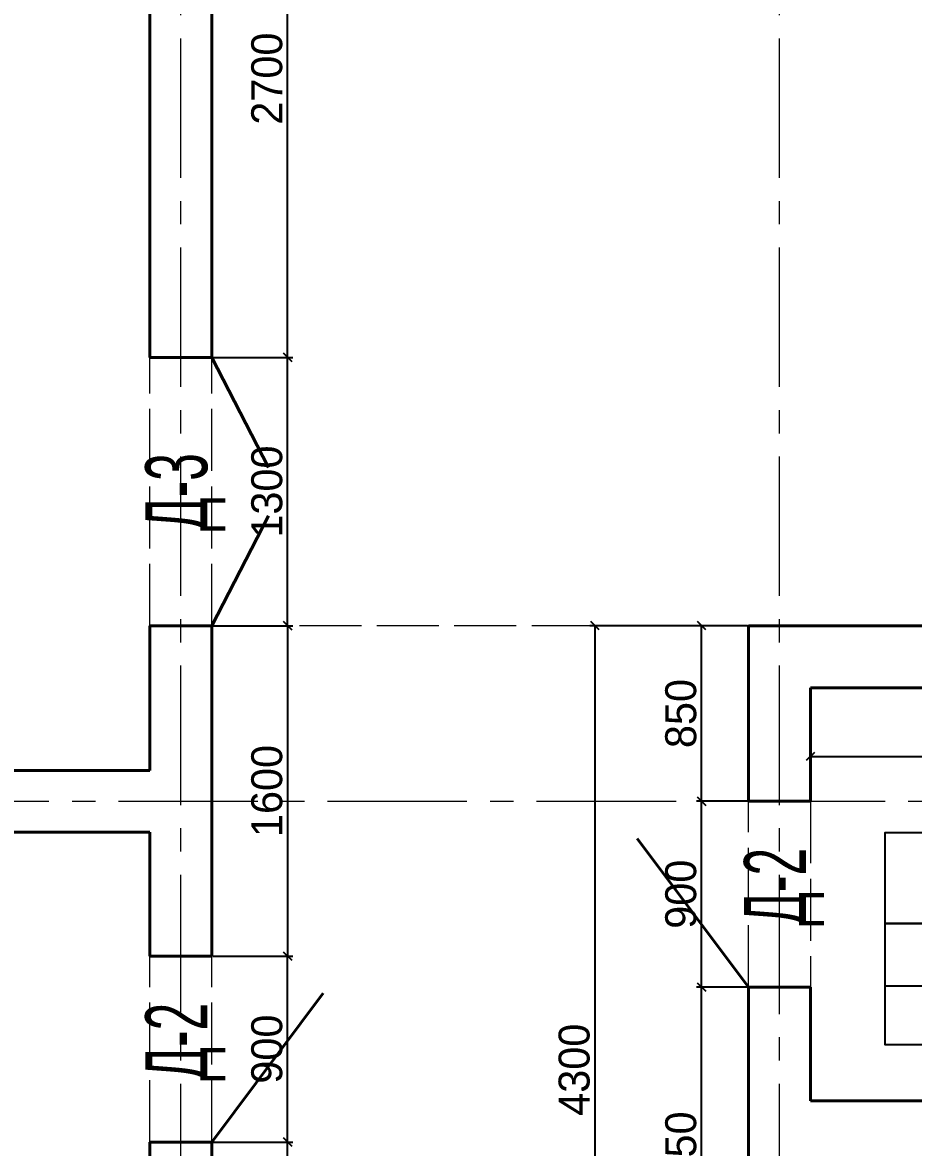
# Model space of a CAD drawing. Header units: millimetres. Extents: x -34189 to 187811, y -74450 to -44144.
# Drawn here: x 130687 to 135002, y -57353 to -51905 of the extents above; entities that cross this region are included whole.
import ezdxf
from ezdxf.enums import TextEntityAlignment as Align

# ---------------------------------------------------------------- set-up
doc = ezdxf.new("R2010")
doc.units = ezdxf.units.MM
doc.linetypes.add('ACAD_ISO02W100', pattern=[15, 12, -3])
doc.linetypes.add('CENTER2', pattern=[1.125, 0.75, -0.125, 0.125, -0.125])
doc.layers.add('ahsap', color=222, linetype='Continuous', lineweight=13)
doc.layers.add('Pencere No', color=7, linetype='Continuous', lineweight=13)
doc.layers.add('AKS', color=252, linetype='CENTER2')
doc.layers.add('room_no', color=7, linetype='Continuous')
doc.styles.add('1', font='ARIALN.TTF', dxfattribs={"width": 0.7})
doc.styles.add('CYRILLIC', font='cyriltlc.shx')
doc.styles.add('ROMANS', font='romans', dxfattribs={"width": 0.75})
doc.styles.add('YAZI', font='romans.shx')
doc.dimstyles.new('ISO-25', dxfattribs={"dimtxt": 100, "dimasz": 2.5, "dimexe": 1.25, "dimexo": 0.625, "dimtad": 1, "dimdec": 0, "dimtxsty": 'Standard', "dimcen": 2.5, "dimadec": 0, "dimazin": 0, "dimtfac": 1, "dimtdec": 0, "dimtmove": 0, "dimatfit": 3, "dimfxl": 0, "dimarcsym": 0})

# ---------------------------------------------------------------- blocks, each defined once
blk = doc.blocks.new('_Oblique')
at = {"color": 0, "linetype": 'ByBlock', "lineweight": -2}
blk.add_line((-0.5, -0.5), (0.5, 0.5), dxfattribs=at)
blk = doc.blocks.new('*D226')
at = {"layer": 'ahsap', "color": 0, "lineweight": -2}
for p, q in [((134198.2, -54826.9), (133434.4, -54826.9)), ((133459.4, -54826.9), (133459.4, -59126.9)), ((134198.2, -59126.9), (133434.4, -59126.9))]:
    blk.add_line(p, q, dxfattribs=at)
at = {"layer": 'DEFPOINTS', "color": 0}
for p in [(134203.2, -54826.9), (133459.4, -59126.9), (134203.2, -59126.9)]:
    blk.add_point(p, dxfattribs=at)
at = {"layer": 'ahsap', "color": 0, "lineweight": -2, "xscale": 40, "yscale": 40, "zscale": 40}
for p, rotation in [((133459.4, -54826.9), 90), ((133459.4, -59126.9), 270)]:
    blk.add_blockref('_Oblique', p, dxfattribs=dict(at, rotation=rotation))
at = {"layer": 'ahsap', "color": 0, "insert": (133359.4, -56976.9), "char_height": 150, "attachment_point": 5, "rotation": 90}
blk.add_mtext('4300', dxfattribs=at)
blk = doc.blocks.new('roomno')
for p, q in [((1100.8, 344.4), (0, 344.4)), ((0, 344.4), (1100.8, 344.4)), ((1100.8, 165.9), (0, 165.9)), ((510.8, 0), (510.8, 165.9))]:
    blk.add_line(p, q)
blk.add_lwpolyline([(1100.8, 0), (1100.8, 602.5), (0, 602.5), (0, 0)], close=True)
at = {"style": 'CYRILLIC'}
for p in [(536.3, 498.9), (536.3, 373.6)]:
    blk.add_attdef('KOMNATA', text='', height=79.8, dxfattribs=at).set_placement(p, align=Align.CENTER)
at = {"style": 'ROMANS'}
for tag, width, p in [('LOBBY', 0.7, (533.4, 200.2)), ('001', 0.6, (233.3, 24.6))]:
    blk.add_attdef(tag, text='', height=107.8, dxfattribs=dict(at, width=width)).set_placement(p, align=Align.CENTER)
at = {"style": 'ROMANS', "width": 0.7}
blk.add_attdef('M', text='', height=107.8, dxfattribs=at).set_placement((1037.5, 24.8), align=Align.RIGHT)
blk.add_attdef('2', (1045.5, 78.9), '', height=53.9, dxfattribs=at)
blk = doc.blocks.new('*D295')
at = {"layer": 'ahsap', "color": 0, "lineweight": -2}
for p, q in [((134503.2, -55131.9), (134503.2, -55485)), ((134503.2, -55460), (138503.2, -55460)), ((138503.2, -55746.9), (138503.2, -55435))]:
    blk.add_line(p, q, dxfattribs=at)
at = {"layer": 'DEFPOINTS', "color": 0}
for p in [(134503.2, -55126.9), (138503.2, -55460), (138503.2, -55751.9)]:
    blk.add_point(p, dxfattribs=at)
at = {"layer": 'ahsap', "color": 0, "lineweight": -2, "xscale": 40, "yscale": 40, "zscale": 40, "rotation": 180}
blk.add_blockref('_Oblique', (134503.2, -55460), dxfattribs=at)
at = {"layer": 'ahsap', "color": 0, "lineweight": -2, "xscale": 40, "yscale": 40, "zscale": 40}
blk.add_blockref('_Oblique', (138503.2, -55460), dxfattribs=at)
at = {"layer": 'ahsap', "color": 0, "insert": (136503.2, -55360), "char_height": 150, "attachment_point": 5}
blk.add_mtext('4000', dxfattribs=at)
blk = doc.blocks.new('*D296')
at = {"layer": 'ahsap', "color": 0, "lineweight": -2}
for p, q in [((134198.2, -56576.9), (133950.9, -56576.9)), ((133975.9, -58226.9), (133975.9, -56576.9)), ((134198.2, -58226.9), (133950.9, -58226.9))]:
    blk.add_line(p, q, dxfattribs=at)
at = {"layer": 'DEFPOINTS', "color": 0}
for p in [(133975.9, -56576.9), (134203.2, -56576.9), (134203.2, -58226.9)]:
    blk.add_point(p, dxfattribs=at)
at = {"layer": 'ahsap', "color": 0, "lineweight": -2, "xscale": 40, "yscale": 40, "zscale": 40}
for p, rotation in [((133975.9, -56576.9), 90), ((133975.9, -58226.9), 270)]:
    blk.add_blockref('_Oblique', p, dxfattribs=dict(at, rotation=rotation))
at = {"layer": 'ahsap', "color": 0, "insert": (133875.9, -57401.9), "char_height": 150, "attachment_point": 5, "rotation": 90}
blk.add_mtext('1650', dxfattribs=at)
blk = doc.blocks.new('*D297')
at = {"layer": 'ahsap', "color": 0, "lineweight": -2}
for p, q in [((134193.2, -54826.9), (133950.9, -54826.9)), ((133975.9, -55676.9), (133975.9, -54826.9)), ((134198.2, -55676.9), (133950.9, -55676.9))]:
    blk.add_line(p, q, dxfattribs=at)
at = {"layer": 'DEFPOINTS', "color": 0}
for p in [(133975.9, -54826.9), (134198.2, -54826.9), (134203.2, -55676.9)]:
    blk.add_point(p, dxfattribs=at)
at = {"layer": 'ahsap', "color": 0, "lineweight": -2, "xscale": 40, "yscale": 40, "zscale": 40}
for p, rotation in [((133975.9, -54826.9), 90), ((133975.9, -55676.9), 270)]:
    blk.add_blockref('_Oblique', p, dxfattribs=dict(at, rotation=rotation))
at = {"layer": 'ahsap', "color": 0, "insert": (133875.9, -55251.9), "char_height": 150, "attachment_point": 5, "rotation": 90}
blk.add_mtext('850', dxfattribs=at)
blk = doc.blocks.new('*D298')
at = {"layer": 'ahsap', "color": 0, "lineweight": -2}
for p, q in [((131608.2, -57326.9), (131995.8, -57326.9)), ((131970.8, -58226.9), (131970.8, -57326.9)), ((131608.2, -58226.9), (131995.8, -58226.9))]:
    blk.add_line(p, q, dxfattribs=at)
at = {"layer": 'DEFPOINTS', "color": 0}
for p in [(131603.2, -57326.9), (131970.8, -57326.9), (131603.2, -58226.9)]:
    blk.add_point(p, dxfattribs=at)
at = {"layer": 'ahsap', "color": 0, "lineweight": -2, "xscale": 40, "yscale": 40, "zscale": 40}
for p, rotation in [((131970.8, -57326.9), 90), ((131970.8, -58226.9), 270)]:
    blk.add_blockref('_Oblique', p, dxfattribs=dict(at, rotation=rotation))
at = {"layer": 'ahsap', "color": 0, "insert": (131870.8, -57776.9), "char_height": 150, "attachment_point": 5, "rotation": 90}
blk.add_mtext('900', dxfattribs=at)
blk = doc.blocks.new('*D299')
at = {"layer": 'ahsap', "color": 0, "lineweight": -2}
for p, q in [((131608.2, -56426.9), (131995.8, -56426.9)), ((131970.8, -57326.9), (131970.8, -56426.9)), ((131608.2, -57326.9), (131995.8, -57326.9))]:
    blk.add_line(p, q, dxfattribs=at)
at = {"layer": 'DEFPOINTS', "color": 0}
for p in [(131603.2, -56426.9), (131970.8, -56426.9), (131603.2, -57326.9)]:
    blk.add_point(p, dxfattribs=at)
at = {"layer": 'ahsap', "color": 0, "lineweight": -2, "xscale": 40, "yscale": 40, "zscale": 40}
for p, rotation in [((131970.8, -56426.9), 90), ((131970.8, -57326.9), 270)]:
    blk.add_blockref('_Oblique', p, dxfattribs=dict(at, rotation=rotation))
at = {"layer": 'ahsap', "color": 0, "insert": (131870.8, -56876.9), "char_height": 150, "attachment_point": 5, "rotation": 90}
blk.add_mtext('900', dxfattribs=at)
blk = doc.blocks.new('*D300')
at = {"layer": 'ahsap', "color": 0, "lineweight": -2}
for p, q in [((134198.2, -55676.9), (133950.9, -55676.9)), ((133975.9, -56576.9), (133975.9, -55676.9)), ((134198.2, -56576.9), (133950.9, -56576.9))]:
    blk.add_line(p, q, dxfattribs=at)
at = {"layer": 'DEFPOINTS', "color": 0}
for p in [(133975.9, -55676.9), (134203.2, -55676.9), (134203.2, -56576.9)]:
    blk.add_point(p, dxfattribs=at)
at = {"layer": 'ahsap', "color": 0, "lineweight": -2, "xscale": 40, "yscale": 40, "zscale": 40}
for p, rotation in [((133975.9, -55676.9), 90), ((133975.9, -56576.9), 270)]:
    blk.add_blockref('_Oblique', p, dxfattribs=dict(at, rotation=rotation))
at = {"layer": 'ahsap', "color": 0, "insert": (133875.9, -56126.9), "char_height": 150, "attachment_point": 5, "rotation": 90}
blk.add_mtext('900', dxfattribs=at)
blk = doc.blocks.new('*D301')
at = {"layer": 'ahsap', "color": 0, "lineweight": -2}
for p, q in [((131608.2, -54826.9), (131995.8, -54826.9)), ((131970.8, -54826.9), (131970.8, -56426.9)), ((131613.2, -56426.9), (131995.8, -56426.9))]:
    blk.add_line(p, q, dxfattribs=at)
at = {"layer": 'DEFPOINTS', "color": 0}
for p in [(131603.2, -54826.9), (131608.2, -56426.9), (131970.8, -56426.9)]:
    blk.add_point(p, dxfattribs=at)
at = {"layer": 'ahsap', "color": 0, "lineweight": -2, "xscale": 40, "yscale": 40, "zscale": 40}
for p, rotation in [((131970.8, -54826.9), 90), ((131970.8, -56426.9), 270)]:
    blk.add_blockref('_Oblique', p, dxfattribs=dict(at, rotation=rotation))
at = {"layer": 'ahsap', "color": 0, "insert": (131870.8, -55626.9), "char_height": 150, "attachment_point": 5, "rotation": 90}
blk.add_mtext('1600', dxfattribs=at)
blk = doc.blocks.new('*D302')
at = {"layer": 'ahsap', "color": 0, "lineweight": -2}
for p, q in [((131608.2, -53526.9), (131995.8, -53526.9)), ((131970.8, -54826.9), (131970.8, -53526.9)), ((131608.2, -54826.9), (131995.8, -54826.9))]:
    blk.add_line(p, q, dxfattribs=at)
at = {"layer": 'DEFPOINTS', "color": 0}
for p in [(131603.2, -53526.9), (131970.8, -53526.9), (131603.2, -54826.9)]:
    blk.add_point(p, dxfattribs=at)
at = {"layer": 'ahsap', "color": 0, "lineweight": -2, "xscale": 40, "yscale": 40, "zscale": 40}
for p, rotation in [((131970.8, -53526.9), 90), ((131970.8, -54826.9), 270)]:
    blk.add_blockref('_Oblique', p, dxfattribs=dict(at, rotation=rotation))
at = {"layer": 'ahsap', "color": 0, "insert": (131870.8, -54176.9), "char_height": 150, "attachment_point": 5, "rotation": 90}
blk.add_mtext('1300', dxfattribs=at)
blk = doc.blocks.new('*D303')
at = {"layer": 'ahsap', "color": 0, "lineweight": -2}
for p, q in [((131608.2, -50826.9), (131995.8, -50826.9)), ((131970.8, -53526.9), (131970.8, -50826.9)), ((131608.2, -53526.9), (131995.8, -53526.9))]:
    blk.add_line(p, q, dxfattribs=at)
at = {"layer": 'DEFPOINTS', "color": 0}
for p in [(131603.2, -50826.9), (131970.8, -50826.9), (131603.2, -53526.9)]:
    blk.add_point(p, dxfattribs=at)
at = {"layer": 'ahsap', "color": 0, "lineweight": -2, "xscale": 40, "yscale": 40, "zscale": 40}
for p, rotation in [((131970.8, -50826.9), 90), ((131970.8, -53526.9), 270)]:
    blk.add_blockref('_Oblique', p, dxfattribs=dict(at, rotation=rotation))
at = {"layer": 'ahsap', "color": 0, "insert": (131870.8, -52176.9), "char_height": 150, "attachment_point": 5, "rotation": 90}
blk.add_mtext('2700', dxfattribs=at)

msp = doc.modelspace()

# ---------------------------------------------------------------- linework, layer by layer
at = {"layer": 'ahsap', "color": 0, "linetype": 'ACAD_ISO02W100', "lineweight": 5, "ltscale": 25}
msp.add_line((134203.2, -54826.9), (131603.2, -54826.9), dxfattribs=at)
at = {"layer": 'ahsap', "color": 0, "lineweight": 40}
for points in [[(131303.2, -53526.9), (131303.2, -47526.9)], [(131603.2, -53526.9), (131603.2, -50826.9)], [(131603.2, -53526.9), (131303.2, -53526.9)], [(131603.2, -53526.9), (131878.9, -54059.8)], [(131603.2, -54826.9), (131878.9, -54294)], [(131303.2, -55526.9), (131303.2, -54826.9)], [(131603.2, -54826.9), (131303.2, -54826.9)], [(131603.2, -55523.5), (131603.2, -54826.9)], [(138503.2, -54826.9), (134203.2, -54826.9)], [(134203.2, -55676.9), (134203.2, -54826.9)], [(134503.2, -55126.9), (138503.2, -55126.9)], [(134503.2, -55126.9), (134503.2, -55676.9)], [(127303.2, -55526.9), (131303.2, -55526.9)], [(131603.2, -56426.9), (131603.2, -55523.5)], [(134503.2, -55676.9), (134203.2, -55676.9)], [(127303.2, -55826.9), (131303.2, -55826.9)], [(131303.2, -56426.9), (131303.2, -55826.9), (131303.2, -55826.9)], [(134203.2, -56576.9), (133663.9, -55856.4)], [(131303.2, -56426.9), (131603.2, -56426.9)], [(132142.6, -56606.4), (131603.2, -57326.9)], [(134203.2, -58226.9), (134203.2, -56576.9)], [(134503.2, -56576.9), (134203.2, -56576.9)], [(134503.2, -56576.9), (134503.2, -57126.9)], [(134503.2, -57126.9), (138503.2, -57126.9)], [(127303.2, -57926.9), (127303.2, -57926.9), (131303.2, -57926.9), (131303.2, -57326.9)], [(131303.2, -57326.9), (131603.2, -57326.9)], [(131603.2, -58226.9), (131603.2, -57326.9)]]:
    msp.add_lwpolyline(points, dxfattribs=at)
at = {"layer": 'ahsap', "color": 0, "linetype": 'ACAD_ISO02W100', "lineweight": 5, "ltscale": 25}
for points in [[(131303.2, -54826.9), (131303.2, -53526.9)], [(131603.2, -54826.9), (131603.2, -53526.9)], [(134203.2, -56576.9), (134203.2, -55676.9)], [(134503.2, -55676.9), (134503.2, -56576.9)], [(131303.2, -57326.9), (131303.2, -56426.9)], [(131603.2, -57326.9), (131603.2, -56426.9)]]:
    msp.add_lwpolyline(points, dxfattribs=at)
at = {"layer": 'AKS', "lineweight": 5, "ltscale": 900}
for p, q in [((131453.2, -65819.9), (131453.2, -46926.9)), ((134353.2, -65819.9), (134353.2, -46926.9)), ((125077.1, -55676.9), (139903.2, -55676.9))]:
    msp.add_line(p, q, dxfattribs=at)

# ---------------------------------------------------------------- block references
at = {"layer": 'room_no'}
ref = msp.add_blockref('roomno', (134863.8, -56854), dxfattribs=dict(at, xscale=1.699282940011466, yscale=1.699282940011466, zscale=1.699282940011466, rotation=359.9999580986218))
ref.add_attrib('KOMNATA', 'Сан.узел', dxfattribs={"layer": '0', "height": 200, "rotation": 360, "style": 'YAZI'}).set_placement((135756, -56119.1), align=Align.CENTER)
ref.add_attrib('001', '1.09', dxfattribs={"layer": '0', "height": 183.12, "rotation": 360, "style": 'ROMANS', "width": 0.6}).set_placement((135260.3, -56812.2), align=Align.CENTER)
ref.add_attrib('2', '2', (136640.5, -56720), dxfattribs={"layer": '0', "height": 91.6, "rotation": 360, "style": 'ROMANS', "width": 0.7})
ref.add_attrib('M', '8,0', dxfattribs={"layer": '0', "height": 183.12, "rotation": 360, "style": 'ROMANS', "width": 0.7}).set_placement((136626.9, -56811.9), align=Align.RIGHT)

# ---------------------------------------------------------------- texts
at = {"layer": 'Pencere No', "style": '1', "width": 0.7}
for s, p in [('Д-3', (131581.6, -54367.5)), ('Д-2', (134481.6, -56279.4)), ('Д-2', (131581.6, -57029.4))]:
    msp.add_text(s, height=300, rotation=90, dxfattribs=at).set_placement(p)

# ---------------------------------------------------------------- dimensions: what is measured, and where the dimension line sits
at = {"layer": 'ahsap', "color": 0}
for base, p1, p2, picture, middle in [((131970.8, -50826.9), (131603.2, -53526.9), (131603.2, -50826.9), '*D303', (131870.8, -52176.9)), ((131970.8, -53526.9), (131603.2, -54826.9), (131603.2, -53526.9), '*D302', (131870.8, -54176.9)), ((131970.8, -56426.9), (131603.2, -54826.9), (131608.2, -56426.9), '*D301', (131870.8, -55626.9)), ((133459.4, -59126.9), (134203.2, -54826.9), (134203.2, -59126.9), '*D226', (133359.4, -56976.9)), ((133975.9, -54826.9), (134203.2, -55676.9), (134198.2, -54826.9), '*D297', (133875.9, -55251.9)), ((133975.9, -55676.9), (134203.2, -56576.9), (134203.2, -55676.9), '*D300', (133875.9, -56126.9)), ((131970.8, -56426.9), (131603.2, -57326.9), (131603.2, -56426.9), '*D299', (131870.8, -56876.9)), ((133975.9, -56576.9), (134203.2, -58226.9), (134203.2, -56576.9), '*D296', (133875.9, -57401.9)), ((131970.8, -57326.9), (131603.2, -58226.9), (131603.2, -57326.9), '*D298', (131870.8, -57776.9))]:
    dim = msp.add_linear_dim(base=base, p1=p1, p2=p2, angle=90, dimstyle='ISO-25', override={"dimtxt": 150, "dimasz": 40, "dimexe": 25, "dimexo": 5, "dimgap": 25, "dimblk1": 'Oblique', "dimblk2": 'Oblique', "dimsah": 1, "dimfxl": 25}, dxfattribs=at)
    dim.commit()
    dim.dimension.update_dxf_attribs({"geometry": picture, "text_midpoint": middle})
dim = msp.add_linear_dim(base=(138503.2, -55460), p1=(134503.2, -55126.9), p2=(138503.2, -55751.9), dimstyle='ISO-25', override={"dimtxt": 150, "dimasz": 40, "dimexe": 25, "dimexo": 5, "dimgap": 25, "dimblk1": 'Oblique', "dimblk2": 'Oblique', "dimsah": 1, "dimfxl": 25}, dxfattribs=at)
dim.commit()
dim.dimension.update_dxf_attribs({"geometry": '*D295', "text_midpoint": (136503.2, -55360)})

doc.saveas('drawing.dxf')
